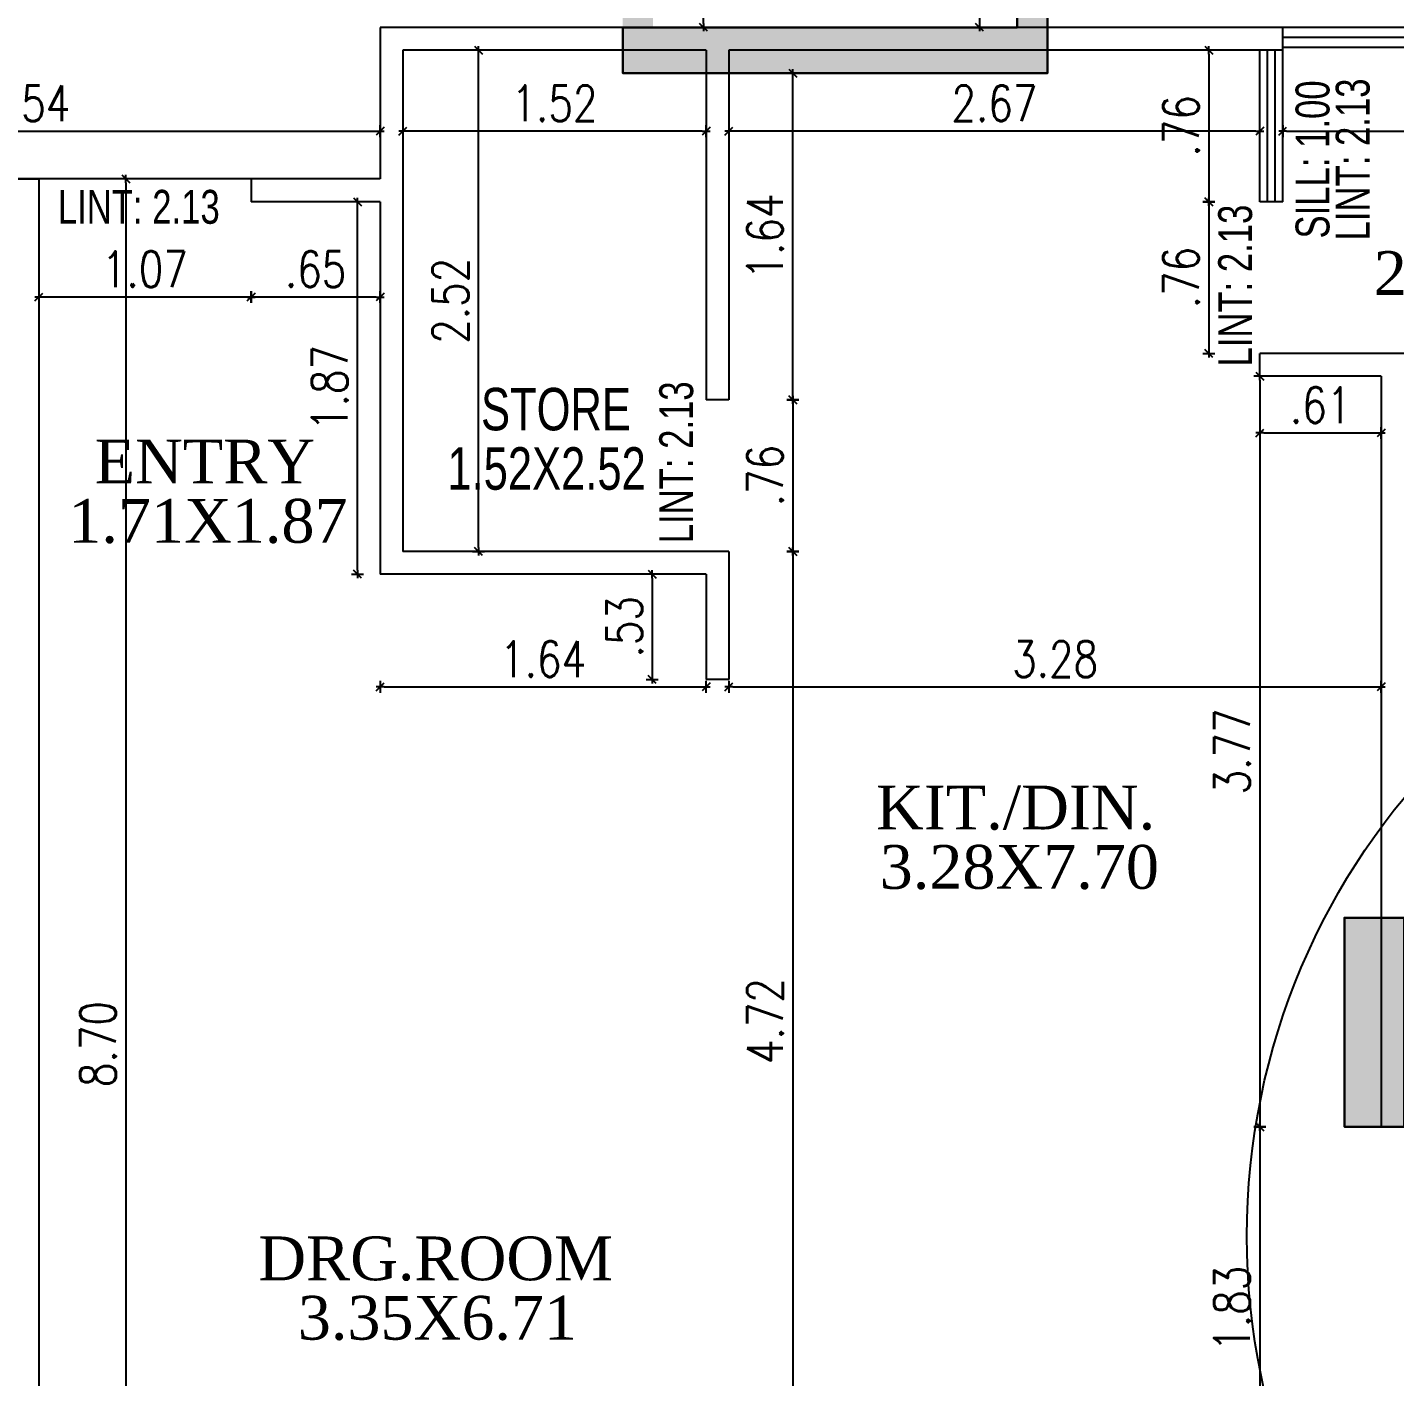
# Model space of a CAD drawing. Header units: inches. Extents: x 14235 to 14499, y 0 to 2549.
# Drawn here: x 14338.46 to 14345.33, y 2358.07 to 2364.85 of the extents above; entities that cross this region are included whole.
import ezdxf
from ezdxf.enums import TextEntityAlignment as Align

# ---------------------------------------------------------------- set-up
doc = ezdxf.new("R2010")
doc.units = ezdxf.units.IN
doc.header["$LTSCALE"] = 0.25
doc.header["$MEASUREMENT"] = 0
doc.header["$PDMODE"] = 35
doc.layers.add('P-COL', color=7, linetype='Continuous', lineweight=30)
doc.layers.add('P-COLHAT', color=8, linetype='Continuous', lineweight=25)
for name, color, linetype in [('steel', 251, 'Continuous'), ('text-large', 7, 'Continuous'), ('wall', 7, 'Continuous'), ('wall hatch', 7, 'Continuous'), ('windows', 106, 'Continuous'), ('WORK TEX', 6, 'Continuous'), ('WORKING DIM', 7, 'Continuous')]:
    doc.layers.add(name, color=color, linetype=linetype)
doc.styles.add('ARIAL', font='TIMES_0.TTF')
doc.styles.add('ARL', font='swisscl_0.ttf')
doc.styles.add('romans', font='romans.shx', dxfattribs={"width": 0.8})
doc.dimstyles.new('121', dxfattribs={"dimscale": 0.1, "dimtxt": 1.8, "dimasz": 0.2, "dimexe": 0.03125, "dimexo": 0.25, "dimgap": 0.5, "dimtad": 1, "dimzin": 4, "dimdsep": 46, "dimtxsty": 'romans', "dimblk1": 'MINITICK', "dimblk2": 'MINITICK', "dimsah": 1, "dimcen": 1, "dimse1": 1, "dimse2": 1, "dimclrd": 252, "dimclre": 256, "dimclrt": 7, "dimadec": 3, "dimazin": 0, "dimtfac": 0.8, "dimtix": 1, "dimtmove": 2, "dimatfit": 3, "dimfxl": 0, "dimtolj": 1, "dimtzin": 3, "dimarcsym": 0})

# ---------------------------------------------------------------- blocks, each defined once
blk = doc.blocks.new('B')
at = {"layer": 'P-COLHAT', "ltscale": 10}
blk.add_hatch(color=256, dxfattribs=at).paths.add_polyline_path([(13.6101, -13.2006), (15.5918, -13.2006), (15.5918, -9.1991), (13.6101, -9.1991), (13.6101, -8.9691), (15.7442, -8.9691), (15.7442, -13.4306), (13.6101, -13.4306)])
at = {"layer": 'P-COLHAT', "lineweight": 30}
blk.add_hatch(color=256, dxfattribs=at).paths.add_polyline_path([(17.5354, -17.6765), (17.2354, -17.6765), (17.2354, -18.7265), (17.5354, -18.7265)])
at = {"layer": 'P-COL', "ltscale": 10}
blk.add_lwpolyline([(13.6101, -13.2006), (15.5918, -13.2006), (15.5918, -9.1991), (13.6101, -9.1991), (13.6101, -8.9691), (15.7442, -8.9691), (15.7442, -13.4306), (13.6101, -13.4306)], close=True, dxfattribs=at)
at = {"layer": 'P-COL'}
blk.add_lwpolyline([(17.5354, -17.6765), (17.2354, -17.6765), (17.2354, -18.7265), (17.5354, -18.7265)], close=True, dxfattribs=at)
blk = doc.blocks.new('MINITICK')
at = {"color": 7}
for p, q in [((1, 1), (-1, -1)), ((-1, 0), (1, 0)), ((0, -1.5), (0, 1.5))]:
    blk.add_line(p, q, dxfattribs=at)
blk = doc.blocks.new('*D422')
at = {"layer": 'Defpoints', "color": 0, "transparency": 16777216}
for p in [(14341.609, 2365.3663), (14341.8615, 2365.3663), (14341.609, 2364.8518)]:
    blk.add_point(p, dxfattribs=at)
at = {"layer": 'WORKING DIM', "color": 252, "lineweight": -2, "transparency": 16777216}
blk.add_line((14341.8615, 2364.8718), (14341.8615, 2365.3463), dxfattribs=at)
at = {"layer": 'WORKING DIM', "color": 252, "lineweight": -2, "transparency": 16777216, "xscale": 0.02, "yscale": 0.02, "zscale": 0.02}
for p, rotation in [((14341.8615, 2365.3663), 90), ((14341.8615, 2364.8518), 270)]:
    blk.add_blockref('MINITICK', p, dxfattribs=dict(at, rotation=rotation))
at = {"layer": 'WORKING DIM', "color": 7, "transparency": 16777216, "insert": (14341.7215, 2365.109), "char_height": 0.18, "attachment_point": 5, "rotation": 90, "style": 'romans'}
blk.add_mtext('\\A1;.51', dxfattribs=at)
blk = doc.blocks.new('*D424')
at = {"layer": 'Defpoints', "color": 0, "transparency": 16777216}
for p in [(14343.0556, 2366.7954), (14343.0556, 2364.8518), (14343.2489, 2364.8518)]:
    blk.add_point(p, dxfattribs=at)
at = {"layer": 'WORKING DIM', "color": 252, "lineweight": -2, "transparency": 16777216}
blk.add_line((14343.2489, 2366.7754), (14343.2489, 2364.8718), dxfattribs=at)
at = {"layer": 'WORKING DIM', "color": 252, "lineweight": -2, "transparency": 16777216, "xscale": 0.02, "yscale": 0.02, "zscale": 0.02}
for p, rotation in [((14343.2489, 2366.7954), 90), ((14343.2489, 2364.8518), 270)]:
    blk.add_blockref('MINITICK', p, dxfattribs=dict(at, rotation=rotation))
at = {"layer": 'WORKING DIM', "color": 7, "transparency": 16777216, "insert": (14343.1089, 2365.8236), "char_height": 0.18, "attachment_point": 5, "rotation": 90, "style": 'romans'}
blk.add_mtext('\\A1;1.94', dxfattribs=at)
blk = doc.blocks.new('*D639')
at = {"layer": 'Defpoints', "color": 0, "transparency": 16777216}
for p in [(14336.6928, 2364.4707), (14340.237, 2364.4707), (14340.237, 2364.3295)]:
    blk.add_point(p, dxfattribs=at)
at = {"layer": 'WORKING DIM', "color": 252, "lineweight": -2, "transparency": 16777216}
blk.add_line((14336.7128, 2364.3295), (14340.217, 2364.3295), dxfattribs=at)
at = {"layer": 'WORKING DIM', "color": 252, "lineweight": -2, "transparency": 16777216, "xscale": 0.02, "yscale": 0.02, "zscale": 0.02, "rotation": 180}
blk.add_blockref('MINITICK', (14336.6928, 2364.3295), dxfattribs=at)
at = {"layer": 'WORKING DIM', "color": 252, "lineweight": -2, "transparency": 16777216, "xscale": 0.02, "yscale": 0.02, "zscale": 0.02}
blk.add_blockref('MINITICK', (14340.237, 2364.3295), dxfattribs=at)
at = {"layer": 'WORKING DIM', "color": 7, "transparency": 16777216, "insert": (14338.4649, 2364.4695), "char_height": 0.18, "attachment_point": 5, "style": 'romans'}
blk.add_mtext('\\A1;3.54', dxfattribs=at)
blk = doc.blocks.new('*D425')
at = {"layer": 'Defpoints', "color": 0, "transparency": 16777216}
for p in [(14339.5892, 2363.9753), (14340.237, 2363.9753), (14339.5892, 2363.4963)]:
    blk.add_point(p, dxfattribs=at)
at = {"layer": 'WORKING DIM', "color": 252, "lineweight": -2, "transparency": 16777216}
blk.add_line((14340.217, 2363.4963), (14339.6092, 2363.4963), dxfattribs=at)
at = {"layer": 'WORKING DIM', "color": 252, "lineweight": -2, "transparency": 16777216, "xscale": 0.02, "yscale": 0.02, "zscale": 0.02, "rotation": 180}
blk.add_blockref('MINITICK', (14339.5892, 2363.4963), dxfattribs=at)
at = {"layer": 'WORKING DIM', "color": 252, "lineweight": -2, "transparency": 16777216, "xscale": 0.02, "yscale": 0.02, "zscale": 0.02}
blk.add_blockref('MINITICK', (14340.237, 2363.4963), dxfattribs=at)
at = {"layer": 'WORKING DIM', "color": 7, "transparency": 16777216, "insert": (14339.9131, 2363.6363), "char_height": 0.18, "attachment_point": 5, "style": 'romans'}
blk.add_mtext('\\A1;.65', dxfattribs=at)
blk = doc.blocks.new('*D426')
at = {"layer": 'Defpoints', "color": 0, "transparency": 16777216}
for p in [(14338.5221, 2364.0324), (14339.5892, 2364.0324), (14338.5221, 2363.4963)]:
    blk.add_point(p, dxfattribs=at)
at = {"layer": 'WORKING DIM', "color": 252, "lineweight": -2, "transparency": 16777216}
blk.add_line((14339.5692, 2363.4963), (14338.5421, 2363.4963), dxfattribs=at)
at = {"layer": 'WORKING DIM', "color": 252, "lineweight": -2, "transparency": 16777216, "xscale": 0.02, "yscale": 0.02, "zscale": 0.02, "rotation": 180}
blk.add_blockref('MINITICK', (14338.5221, 2363.4963), dxfattribs=at)
at = {"layer": 'WORKING DIM', "color": 252, "lineweight": -2, "transparency": 16777216, "xscale": 0.02, "yscale": 0.02, "zscale": 0.02}
blk.add_blockref('MINITICK', (14339.5892, 2363.4963), dxfattribs=at)
at = {"layer": 'WORKING DIM', "color": 7, "transparency": 16777216, "insert": (14339.0556, 2363.6363), "char_height": 0.18, "attachment_point": 5, "style": 'romans'}
blk.add_mtext('\\A1;1.07', dxfattribs=at)
blk = doc.blocks.new('*D427')
at = {"layer": 'Defpoints', "color": 0, "transparency": 16777216}
for p in [(14340.124, 2363.9753), (14340.237, 2363.9753), (14340.237, 2362.1031)]:
    blk.add_point(p, dxfattribs=at)
at = {"layer": 'WORKING DIM', "color": 252, "lineweight": -2, "transparency": 16777216}
blk.add_line((14340.124, 2362.1231), (14340.124, 2363.9553), dxfattribs=at)
at = {"layer": 'WORKING DIM', "color": 252, "lineweight": -2, "transparency": 16777216, "xscale": 0.02, "yscale": 0.02, "zscale": 0.02}
for p, rotation in [((14340.124, 2363.9753), 90), ((14340.124, 2362.1031), 270)]:
    blk.add_blockref('MINITICK', p, dxfattribs=dict(at, rotation=rotation))
at = {"layer": 'WORKING DIM', "color": 7, "transparency": 16777216, "insert": (14339.984, 2363.0392), "char_height": 0.18, "attachment_point": 5, "rotation": 90, "style": 'romans'}
blk.add_mtext('\\A1;1.87', dxfattribs=at)
blk = doc.blocks.new('*D428')
at = {"layer": 'Defpoints', "color": 0, "transparency": 16777216}
for p in [(14340.237, 2362.1031), (14341.8757, 2362.1031), (14341.8757, 2361.5363)]:
    blk.add_point(p, dxfattribs=at)
at = {"layer": 'WORKING DIM', "color": 252, "lineweight": -2, "transparency": 16777216}
blk.add_line((14340.257, 2361.5363), (14341.8557, 2361.5363), dxfattribs=at)
at = {"layer": 'WORKING DIM', "color": 252, "lineweight": -2, "transparency": 16777216, "xscale": 0.02, "yscale": 0.02, "zscale": 0.02, "rotation": 180}
blk.add_blockref('MINITICK', (14340.237, 2361.5363), dxfattribs=at)
at = {"layer": 'WORKING DIM', "color": 252, "lineweight": -2, "transparency": 16777216, "xscale": 0.02, "yscale": 0.02, "zscale": 0.02}
blk.add_blockref('MINITICK', (14341.8757, 2361.5363), dxfattribs=at)
at = {"layer": 'WORKING DIM', "color": 7, "transparency": 16777216, "insert": (14341.0564, 2361.6763), "char_height": 0.18, "attachment_point": 5, "style": 'romans'}
blk.add_mtext('\\A1;1.64', dxfattribs=at)
blk = doc.blocks.new('*D429')
at = {"layer": 'Defpoints', "color": 0, "transparency": 16777216}
for p in [(14341.8757, 2362.1031), (14341.6041, 2361.5744), (14341.8757, 2361.5744)]:
    blk.add_point(p, dxfattribs=at)
at = {"layer": 'WORKING DIM', "color": 252, "lineweight": -2, "transparency": 16777216}
blk.add_line((14341.6041, 2362.0831), (14341.6041, 2361.5944), dxfattribs=at)
at = {"layer": 'WORKING DIM', "color": 252, "lineweight": -2, "transparency": 16777216, "xscale": 0.02, "yscale": 0.02, "zscale": 0.02}
for p, rotation in [((14341.6041, 2362.1031), 90), ((14341.6041, 2361.5744), 270)]:
    blk.add_blockref('MINITICK', p, dxfattribs=dict(at, rotation=rotation))
at = {"layer": 'WORKING DIM', "color": 7, "transparency": 16777216, "insert": (14341.4641, 2361.8388), "char_height": 0.18, "attachment_point": 5, "rotation": 90, "style": 'romans'}
blk.add_mtext('\\A1;.53', dxfattribs=at)
blk = doc.blocks.new('*D430')
at = {"layer": 'Defpoints', "color": 0, "transparency": 16777216}
for p in [(14344.6578, 2364.7375), (14344.4009, 2363.9753), (14344.7721, 2363.9753)]:
    blk.add_point(p, dxfattribs=at)
at = {"layer": 'WORKING DIM', "color": 252, "lineweight": -2, "transparency": 16777216}
blk.add_line((14344.4009, 2364.7175), (14344.4009, 2363.9953), dxfattribs=at)
at = {"layer": 'WORKING DIM', "color": 252, "lineweight": -2, "transparency": 16777216, "xscale": 0.02, "yscale": 0.02, "zscale": 0.02}
for p, rotation in [((14344.4009, 2364.7375), 90), ((14344.4009, 2363.9753), 270)]:
    blk.add_blockref('MINITICK', p, dxfattribs=dict(at, rotation=rotation))
at = {"layer": 'WORKING DIM', "color": 7, "transparency": 16777216, "insert": (14344.2609, 2364.3564), "char_height": 0.18, "attachment_point": 5, "rotation": 90, "style": 'romans'}
blk.add_mtext('\\A1;.76', dxfattribs=at)
blk = doc.blocks.new('*D431')
at = {"layer": 'Defpoints', "color": 0, "transparency": 16777216}
for p in [(14344.6578, 2363.0988), (14345.2675, 2363.0988), (14345.2675, 2362.8129)]:
    blk.add_point(p, dxfattribs=at)
at = {"layer": 'WORKING DIM', "color": 252, "lineweight": -2, "transparency": 16777216}
blk.add_line((14344.6778, 2362.8129), (14345.2475, 2362.8129), dxfattribs=at)
at = {"layer": 'WORKING DIM', "color": 252, "lineweight": -2, "transparency": 16777216, "xscale": 0.02, "yscale": 0.02, "zscale": 0.02, "rotation": 180}
blk.add_blockref('MINITICK', (14344.6578, 2362.8129), dxfattribs=at)
at = {"layer": 'WORKING DIM', "color": 252, "lineweight": -2, "transparency": 16777216, "xscale": 0.02, "yscale": 0.02, "zscale": 0.02}
blk.add_blockref('MINITICK', (14345.2675, 2362.8129), dxfattribs=at)
at = {"layer": 'WORKING DIM', "color": 7, "transparency": 16777216, "insert": (14344.9626, 2362.9529), "char_height": 0.18, "attachment_point": 5, "style": 'romans'}
blk.add_mtext('\\A1;.61', dxfattribs=at)
blk = doc.blocks.new('*D432')
at = {"layer": 'Defpoints', "color": 0, "transparency": 16777216}
for p in [(14344.6578, 2363.9753), (14344.4009, 2363.2131), (14344.6578, 2363.2131)]:
    blk.add_point(p, dxfattribs=at)
at = {"layer": 'WORKING DIM', "color": 252, "lineweight": -2, "transparency": 16777216}
blk.add_line((14344.4009, 2363.9553), (14344.4009, 2363.2331), dxfattribs=at)
at = {"layer": 'WORKING DIM', "color": 252, "lineweight": -2, "transparency": 16777216, "xscale": 0.02, "yscale": 0.02, "zscale": 0.02}
for p, rotation in [((14344.4009, 2363.9753), 90), ((14344.4009, 2363.2131), 270)]:
    blk.add_blockref('MINITICK', p, dxfattribs=dict(at, rotation=rotation))
at = {"layer": 'WORKING DIM', "color": 7, "transparency": 16777216, "insert": (14344.2609, 2363.5942), "char_height": 0.18, "attachment_point": 5, "rotation": 90, "style": 'romans'}
blk.add_mtext('\\A1;.76', dxfattribs=at)
blk = doc.blocks.new('*D433')
at = {"layer": 'Defpoints', "color": 0, "transparency": 16777216}
for p in [(14341.9901, 2364.5556), (14344.6578, 2364.5556), (14341.9901, 2364.3295)]:
    blk.add_point(p, dxfattribs=at)
at = {"layer": 'WORKING DIM', "color": 252, "lineweight": -2, "transparency": 16777216}
blk.add_line((14344.6378, 2364.3295), (14342.0101, 2364.3295), dxfattribs=at)
at = {"layer": 'WORKING DIM', "color": 252, "lineweight": -2, "transparency": 16777216, "xscale": 0.02, "yscale": 0.02, "zscale": 0.02, "rotation": 180}
blk.add_blockref('MINITICK', (14341.9901, 2364.3295), dxfattribs=at)
at = {"layer": 'WORKING DIM', "color": 252, "lineweight": -2, "transparency": 16777216, "xscale": 0.02, "yscale": 0.02, "zscale": 0.02}
blk.add_blockref('MINITICK', (14344.6578, 2364.3295), dxfattribs=at)
at = {"layer": 'WORKING DIM', "color": 7, "transparency": 16777216, "insert": (14343.3239, 2364.4695), "char_height": 0.18, "attachment_point": 5, "style": 'romans'}
blk.add_mtext('\\A1;2.67', dxfattribs=at)
blk = doc.blocks.new('*D434')
at = {"layer": 'Defpoints', "color": 0, "transparency": 16777216}
for p in [(14342.0665, 2364.6218), (14342.311, 2364.6218), (14341.9901, 2362.9797)]:
    blk.add_point(p, dxfattribs=at)
at = {"layer": 'WORKING DIM', "color": 252, "lineweight": -2, "transparency": 16777216}
blk.add_line((14342.311, 2362.9997), (14342.311, 2364.6018), dxfattribs=at)
at = {"layer": 'WORKING DIM', "color": 252, "lineweight": -2, "transparency": 16777216, "xscale": 0.02, "yscale": 0.02, "zscale": 0.02}
for p, rotation in [((14342.311, 2364.6218), 90), ((14342.311, 2362.9797), 270)]:
    blk.add_blockref('MINITICK', p, dxfattribs=dict(at, rotation=rotation))
at = {"layer": 'WORKING DIM', "color": 7, "transparency": 16777216, "insert": (14342.171, 2363.8007), "char_height": 0.18, "attachment_point": 5, "rotation": 90, "style": 'romans'}
blk.add_mtext('\\A1;1.64', dxfattribs=at)
blk = doc.blocks.new('*D435')
at = {"layer": 'Defpoints', "color": 0, "transparency": 16777216}
for p in [(14341.8757, 2362.9797), (14341.8757, 2362.2175), (14342.311, 2362.2175)]:
    blk.add_point(p, dxfattribs=at)
at = {"layer": 'WORKING DIM', "color": 252, "lineweight": -2, "transparency": 16777216}
blk.add_line((14342.311, 2362.9597), (14342.311, 2362.2375), dxfattribs=at)
at = {"layer": 'WORKING DIM', "color": 252, "lineweight": -2, "transparency": 16777216, "xscale": 0.02, "yscale": 0.02, "zscale": 0.02}
for p, rotation in [((14342.311, 2362.9797), 90), ((14342.311, 2362.2175), 270)]:
    blk.add_blockref('MINITICK', p, dxfattribs=dict(at, rotation=rotation))
at = {"layer": 'WORKING DIM', "color": 7, "transparency": 16777216, "insert": (14342.171, 2362.5986), "char_height": 0.18, "attachment_point": 5, "rotation": 90, "style": 'romans'}
blk.add_mtext('\\A1;.76', dxfattribs=at)
blk = doc.blocks.new('*D436')
at = {"layer": 'Defpoints', "color": 0, "transparency": 16777216}
for p in [(14345.2675, 2363.0988), (14344.6578, 2359.3259), (14345.2675, 2359.3259)]:
    blk.add_point(p, dxfattribs=at)
at = {"layer": 'WORKING DIM', "color": 252, "lineweight": -2, "transparency": 16777216}
blk.add_line((14344.6578, 2363.0788), (14344.6578, 2359.3459), dxfattribs=at)
at = {"layer": 'WORKING DIM', "color": 252, "lineweight": -2, "transparency": 16777216, "xscale": 0.02, "yscale": 0.02, "zscale": 0.02}
for p, rotation in [((14344.6578, 2363.0988), 90), ((14344.6578, 2359.3259), 270)]:
    blk.add_blockref('MINITICK', p, dxfattribs=dict(at, rotation=rotation))
at = {"layer": 'WORKING DIM', "color": 7, "transparency": 16777216, "insert": (14344.5178, 2361.2123), "char_height": 0.18, "attachment_point": 5, "rotation": 90, "style": 'romans'}
blk.add_mtext('\\A1;3.77', dxfattribs=at)
blk = doc.blocks.new('*D437')
at = {"layer": 'Defpoints', "color": 0, "transparency": 16777216}
for p in [(14340.3514, 2364.5451), (14341.8757, 2364.5451), (14340.3514, 2364.3295)]:
    blk.add_point(p, dxfattribs=at)
at = {"layer": 'WORKING DIM', "color": 252, "lineweight": -2, "transparency": 16777216}
blk.add_line((14341.8557, 2364.3295), (14340.3714, 2364.3295), dxfattribs=at)
at = {"layer": 'WORKING DIM', "color": 252, "lineweight": -2, "transparency": 16777216, "xscale": 0.02, "yscale": 0.02, "zscale": 0.02, "rotation": 180}
blk.add_blockref('MINITICK', (14340.3514, 2364.3295), dxfattribs=at)
at = {"layer": 'WORKING DIM', "color": 252, "lineweight": -2, "transparency": 16777216, "xscale": 0.02, "yscale": 0.02, "zscale": 0.02}
blk.add_blockref('MINITICK', (14341.8757, 2364.3295), dxfattribs=at)
at = {"layer": 'WORKING DIM', "color": 7, "transparency": 16777216, "insert": (14341.1135, 2364.4695), "char_height": 0.18, "attachment_point": 5, "style": 'romans'}
blk.add_mtext('\\A1;1.52', dxfattribs=at)
blk = doc.blocks.new('*D438')
at = {"layer": 'Defpoints', "color": 0, "transparency": 16777216}
for p in [(14340.7311, 2364.7375), (14341.1135, 2364.7375), (14340.859, 2362.2175)]:
    blk.add_point(p, dxfattribs=at)
at = {"layer": 'WORKING DIM', "color": 252, "lineweight": -2, "transparency": 16777216}
blk.add_line((14340.7311, 2362.2375), (14340.7311, 2364.7175), dxfattribs=at)
at = {"layer": 'WORKING DIM', "color": 252, "lineweight": -2, "transparency": 16777216, "xscale": 0.02, "yscale": 0.02, "zscale": 0.02}
for p, rotation in [((14340.7311, 2364.7375), 90), ((14340.7311, 2362.2175), 270)]:
    blk.add_blockref('MINITICK', p, dxfattribs=dict(at, rotation=rotation))
at = {"layer": 'WORKING DIM', "color": 7, "transparency": 16777216, "insert": (14340.5911, 2363.4775), "char_height": 0.18, "attachment_point": 5, "rotation": 90, "style": 'romans'}
blk.add_mtext('\\A1;2.52', dxfattribs=at)
blk = doc.blocks.new('*D439')
at = {"layer": 'Defpoints', "color": 0, "transparency": 16777216}
for p in [(14341.9901, 2362.2175), (14341.9329, 2357.4966), (14342.311, 2357.4966)]:
    blk.add_point(p, dxfattribs=at)
at = {"layer": 'WORKING DIM', "color": 252, "lineweight": -2, "transparency": 16777216}
blk.add_line((14342.311, 2362.1975), (14342.311, 2357.5166), dxfattribs=at)
at = {"layer": 'WORKING DIM', "color": 252, "lineweight": -2, "transparency": 16777216, "xscale": 0.02, "yscale": 0.02, "zscale": 0.02}
for p, rotation in [((14342.311, 2362.2175), 90), ((14342.311, 2357.4966), 270)]:
    blk.add_blockref('MINITICK', p, dxfattribs=dict(at, rotation=rotation))
at = {"layer": 'WORKING DIM', "color": 7, "transparency": 16777216, "insert": (14342.171, 2359.857), "char_height": 0.18, "attachment_point": 5, "rotation": 90, "style": 'romans'}
blk.add_mtext('\\A1;4.72', dxfattribs=at)
blk = doc.blocks.new('*D454')
at = {"layer": 'Defpoints', "color": 0, "transparency": 16777216}
for p in [(14345.0818, 2359.3259), (14344.6578, 2357.4966), (14345.0818, 2357.4966)]:
    blk.add_point(p, dxfattribs=at)
at = {"layer": 'WORKING DIM', "color": 252, "lineweight": -2, "transparency": 16777216}
blk.add_line((14344.6578, 2359.3059), (14344.6578, 2357.5166), dxfattribs=at)
at = {"layer": 'WORKING DIM', "color": 252, "lineweight": -2, "transparency": 16777216, "xscale": 0.02, "yscale": 0.02, "zscale": 0.02}
for p, rotation in [((14344.6578, 2359.3259), 90), ((14344.6578, 2357.4966), 270)]:
    blk.add_blockref('MINITICK', p, dxfattribs=dict(at, rotation=rotation))
at = {"layer": 'WORKING DIM', "color": 7, "transparency": 16777216, "insert": (14344.5178, 2358.4113), "char_height": 0.18, "attachment_point": 5, "rotation": 90, "style": 'romans'}
blk.add_mtext('\\A1;1.83', dxfattribs=at)
blk = doc.blocks.new('*D640')
at = {"layer": 'Defpoints', "color": 0, "transparency": 16777216}
for p in [(14344.7721, 2364.6622), (14347.173, 2364.6622), (14347.173, 2364.3295)]:
    blk.add_point(p, dxfattribs=at)
at = {"layer": 'WORKING DIM', "color": 252, "lineweight": -2, "transparency": 16777216}
blk.add_line((14344.7921, 2364.3295), (14347.153, 2364.3295), dxfattribs=at)
at = {"layer": 'WORKING DIM', "color": 252, "lineweight": -2, "transparency": 16777216, "xscale": 0.02, "yscale": 0.02, "zscale": 0.02, "rotation": 180}
blk.add_blockref('MINITICK', (14344.7721, 2364.3295), dxfattribs=at)
at = {"layer": 'WORKING DIM', "color": 252, "lineweight": -2, "transparency": 16777216, "xscale": 0.02, "yscale": 0.02, "zscale": 0.02}
blk.add_blockref('MINITICK', (14347.173, 2364.3295), dxfattribs=at)
at = {"layer": 'WORKING DIM', "color": 7, "transparency": 16777216, "insert": (14345.9725, 2364.4695), "char_height": 0.18, "attachment_point": 5, "style": 'romans'}
blk.add_mtext('\\A1;2.40', dxfattribs=at)
blk = doc.blocks.new('*D660')
at = {"layer": 'Defpoints', "color": 0, "transparency": 16777216}
for p in [(14338.642, 2364.0896), (14338.7135, 2355.3931), (14338.9597, 2355.3931)]:
    blk.add_point(p, dxfattribs=at)
at = {"layer": 'WORKING DIM', "color": 252, "lineweight": -2, "transparency": 16777216}
blk.add_line((14338.9597, 2364.0696), (14338.9597, 2355.4131), dxfattribs=at)
at = {"layer": 'WORKING DIM', "color": 252, "lineweight": -2, "transparency": 16777216, "xscale": 0.02, "yscale": 0.02, "zscale": 0.02}
for p, rotation in [((14338.9597, 2364.0896), 90), ((14338.9597, 2355.3931), 270)]:
    blk.add_blockref('MINITICK', p, dxfattribs=dict(at, rotation=rotation))
at = {"layer": 'WORKING DIM', "color": 7, "transparency": 16777216, "insert": (14338.8197, 2359.7414), "char_height": 0.18, "attachment_point": 5, "rotation": 90, "style": 'romans'}
blk.add_mtext('\\A1;8.70', dxfattribs=at)
blk = doc.blocks.new('*D684')
at = {"layer": 'Defpoints', "color": 0, "transparency": 16777216}
for p in [(14341.9901, 2361.8959), (14345.2675, 2361.8959), (14345.2675, 2361.5363)]:
    blk.add_point(p, dxfattribs=at)
at = {"layer": 'WORKING DIM', "color": 252, "lineweight": -2, "transparency": 16777216}
blk.add_line((14342.0101, 2361.5363), (14345.2475, 2361.5363), dxfattribs=at)
at = {"layer": 'WORKING DIM', "color": 252, "lineweight": -2, "transparency": 16777216, "xscale": 0.02, "yscale": 0.02, "zscale": 0.02, "rotation": 180}
blk.add_blockref('MINITICK', (14341.9901, 2361.5363), dxfattribs=at)
at = {"layer": 'WORKING DIM', "color": 252, "lineweight": -2, "transparency": 16777216, "xscale": 0.02, "yscale": 0.02, "zscale": 0.02}
blk.add_blockref('MINITICK', (14345.2675, 2361.5363), dxfattribs=at)
at = {"layer": 'WORKING DIM', "color": 7, "transparency": 16777216, "insert": (14343.6288, 2361.6763), "char_height": 0.18, "attachment_point": 5, "style": 'romans'}
blk.add_mtext('\\A1;3.28', dxfattribs=at)

msp = doc.modelspace()

# ---------------------------------------------------------------- hatches: boundary and pattern name
at = {"layer": 'wall hatch'}
h = msp.add_hatch(color=8, dxfattribs=at)
h.dxf.hatch_style = 1
h.paths.add_polyline_path([(14341.609, 2368.8533), (14341.4565, 2368.8533), (14341.4565, 2368.3388), (14341.609, 2368.3388)], flags=17)
h.paths.add_polyline_path([(14341.609, 2367.4242), (14341.4565, 2367.4242), (14341.4565, 2366.2809), (14341.609, 2366.2809), (14341.609, 2366.7954), (14343.4382, 2366.7954), (14343.4382, 2364.8518), (14343.5907, 2364.8518), (14343.5907, 2368.8533), (14343.4382, 2368.8533), (14343.4382, 2366.9097), (14341.609, 2366.9097)])
h.paths.add_polyline_path([(14341.609, 2365.3663), (14341.4565, 2365.3663), (14341.4565, 2364.8518), (14341.609, 2364.8518)], flags=17)

# ---------------------------------------------------------------- linework, layer by layer
at = {"layer": 'steel'}
for p, q in [((14347.173, 2364.8518), (14344.7721, 2364.8518)), ((14347.173, 2364.801), (14344.7721, 2364.801)), ((14347.173, 2364.7502), (14344.7721, 2364.7502))]:
    msp.add_line(p, q, dxfattribs=at)
at = {"layer": 'wall'}
for p, q in [((14340.237, 2364.8518), (14340.237, 2364.0896)), ((14344.7721, 2364.8518), (14340.237, 2364.8518)), ((14344.7721, 2364.7375), (14344.7721, 2364.8518)), ((14340.3514, 2364.7375), (14340.3514, 2362.2175)), ((14341.8757, 2364.7375), (14340.3514, 2364.7375)), ((14341.8757, 2364.7375), (14341.8757, 2362.9797)), ((14341.9901, 2364.7375), (14341.9901, 2362.9797)), ((14344.7721, 2364.7375), (14341.9901, 2364.7375)), ((14338.5221, 2364.0896), (14338.4078, 2364.0896)), ((14338.4078, 2364.0896), (14338.5221, 2364.0896)), ((14338.5221, 2364.0896), (14338.5221, 2353.457)), ((14339.5892, 2364.0896), (14338.5221, 2364.0896)), ((14340.237, 2364.0896), (14339.5892, 2364.0896)), ((14339.5892, 2364.0896), (14339.5892, 2363.9753)), ((14340.237, 2363.9753), (14339.5892, 2363.9753)), ((14340.237, 2363.9753), (14340.237, 2362.1031)), ((14344.7721, 2363.9753), (14344.6578, 2363.9753)), ((14347.173, 2363.2131), (14344.6578, 2363.2131)), ((14344.6578, 2363.0988), (14344.6578, 2363.2131)), ((14345.2675, 2363.0988), (14344.6578, 2363.0988)), ((14345.2675, 2363.0988), (14345.2675, 2359.3259)), ((14341.9901, 2362.9797), (14341.8757, 2362.9797)), ((14341.9901, 2362.2175), (14340.3514, 2362.2175)), ((14341.9901, 2362.2175), (14341.9901, 2361.5744)), ((14341.8757, 2362.1031), (14340.237, 2362.1031)), ((14341.8757, 2362.1031), (14341.8757, 2361.5744)), ((14341.9901, 2361.5744), (14341.8757, 2361.5744)), ((14345.2675, 2359.3259), (14345.3818, 2359.3259))]:
    msp.add_line(p, q, dxfattribs=at)
at = {"layer": 'wall', "color": 2}
msp.add_circle((14348.0636, 2358.7754), 3.4709, dxfattribs=at)
at = {"layer": 'windows'}
for p, q in [((14344.6578, 2363.9753), (14344.6578, 2364.7375)), ((14344.6959, 2363.9753), (14344.6959, 2364.7375)), ((14344.734, 2363.9753), (14344.734, 2364.7375)), ((14344.7721, 2363.9753), (14344.7721, 2364.7375))]:
    msp.add_line(p, q, dxfattribs=at)

# ---------------------------------------------------------------- block references
at = {"layer": 'P-COL'}
msp.add_blockref('B', (14327.8465, 2378.0524), dxfattribs=at)

# ---------------------------------------------------------------- texts
at = {"layer": 'text-large'}
for s, height, style, p in [('2.40X1.54', 0.22, 'ARIAL', (14345.9312, 2363.6169)), ('STORE', 0.21325, 'ARL', (14341.121, 2362.9329)), ('ENTRY', 0.22, 'ARIAL', (14339.3567, 2362.6697)), ('1.52X2.52', 0.21325, 'ARL', (14341.0737, 2362.6345)), ('1.71X1.87', 0.22, 'ARIAL', (14339.3723, 2362.3712)), ('KIT./DIN.', 0.22, 'ARIAL', (14343.4303, 2360.9304)), ('3.28X7.70', 0.22, 'ARIAL', (14343.449, 2360.6319)), ('DRG.ROOM', 0.22, 'ARIAL', (14340.5163, 2358.6644)), ('3.35X6.71', 0.22, 'ARIAL', (14340.5254, 2358.3659))]:
    msp.add_text(s, height=height, dxfattribs=dict(at, style=style)).set_placement(p, align=Align.MIDDLE_CENTER)
at = {"layer": 'WORK TEX', "style": 'ARL'}
for s, p in [('SILL: 1.00', (14344.922, 2364.1878)), ('LINT: 2.13', (14345.1238, 2364.1878)), ('LINT: 2.13', (14344.5331, 2363.5537)), ('LINT: 2.13', (14341.725, 2362.6654))]:
    msp.add_text(s, height=0.17, rotation=90, dxfattribs=at).set_placement(p, align=Align.MIDDLE_CENTER)
msp.add_text('LINT: 2.13', height=0.17, dxfattribs=at).set_placement((14339.0248, 2363.9497), align=Align.MIDDLE_CENTER)

# ---------------------------------------------------------------- dimensions: what is measured, and where the dimension line sits
at = {"layer": 'WORKING DIM'}
for base, p1, p2, angle, picture, middle in [((14343.2489, 2364.8518), (14343.0556, 2366.7954), (14343.0556, 2364.8518), 90, '*D424', (14343.1089, 2365.8236)), ((14341.8615, 2365.3663), (14341.609, 2364.8518), (14341.609, 2365.3663), 90, '*D422', (14341.7215, 2365.109)), ((14340.7311, 2364.7375), (14340.859, 2362.2175), (14341.1135, 2364.7375), 90, '*D438', (14340.5911, 2363.4775)), ((14344.4009, 2363.9753), (14344.6578, 2364.7375), (14344.7721, 2363.9753), 90, '*D430', (14344.2609, 2364.3564)), ((14342.311, 2364.6218), (14341.9901, 2362.9797), (14342.0665, 2364.6218), 90, '*D434', (14342.171, 2363.8007)), ((14340.3514, 2364.3295), (14341.8757, 2364.5451), (14340.3514, 2364.5451), 180, '*D437', (14341.1135, 2364.4695)), ((14341.9901, 2364.3295), (14344.6578, 2364.5556), (14341.9901, 2364.5556), 180, '*D433', (14343.3239, 2364.4695)), ((14338.9597, 2355.3931), (14338.642, 2364.0896), (14338.7135, 2355.3931), 90, '*D660', (14338.8197, 2359.7414)), ((14338.5221, 2363.4963), (14339.5892, 2364.0324), (14338.5221, 2364.0324), 180, '*D426', (14339.0556, 2363.6363)), ((14339.5892, 2363.4963), (14340.237, 2363.9753), (14339.5892, 2363.9753), 180, '*D425', (14339.9131, 2363.6363)), ((14340.124, 2363.9753), (14340.237, 2362.1031), (14340.237, 2363.9753), 90, '*D427', (14339.984, 2363.0392)), ((14344.4009, 2363.2131), (14344.6578, 2363.9753), (14344.6578, 2363.2131), 90, '*D432', (14344.2609, 2363.5942)), ((14344.6578, 2359.3259), (14345.2675, 2363.0988), (14345.2675, 2359.3259), 90, '*D436', (14344.5178, 2361.2123)), ((14345.2675, 2362.8129), (14344.6578, 2363.0988), (14345.2675, 2363.0988), 180, '*D431', (14344.9626, 2362.9529)), ((14342.311, 2362.2175), (14341.8757, 2362.9797), (14341.8757, 2362.2175), 90, '*D435', (14342.171, 2362.5986)), ((14342.311, 2357.4966), (14341.9901, 2362.2175), (14341.9329, 2357.4966), 90, '*D439', (14342.171, 2359.857)), ((14341.8757, 2361.5363), (14340.237, 2362.1031), (14341.8757, 2362.1031), 180, '*D428', (14341.0564, 2361.6763)), ((14341.6041, 2361.5744), (14341.8757, 2362.1031), (14341.8757, 2361.5744), 90, '*D429', (14341.4641, 2361.8388)), ((14344.6578, 2357.4966), (14345.0818, 2359.3259), (14345.0818, 2357.4966), 90, '*D454', (14344.5178, 2358.4113))]:
    dim = msp.add_linear_dim(base=base, p1=p1, p2=p2, angle=angle, dimstyle='121', override={"dimfxl": 0.18, "dimfxlon": 1}, dxfattribs=at)
    dim.commit()
    dim.dimension.update_dxf_attribs({"geometry": picture, "text_midpoint": middle})
for base, p1, p2, picture, middle in [((14347.173, 2364.3295), (14344.7721, 2364.6622), (14347.173, 2364.6622), '*D640', (14345.9725, 2364.4695)), ((14340.237, 2364.3295), (14336.6928, 2364.4707), (14340.237, 2364.4707), '*D639', (14338.4649, 2364.4695)), ((14345.2675, 2361.5363), (14341.9901, 2361.8959), (14345.2675, 2361.8959), '*D684', (14343.6288, 2361.6763))]:
    dim = msp.add_linear_dim(base=base, p1=p1, p2=p2, dimstyle='121', override={"dimfxl": 0.18, "dimfxlon": 1}, dxfattribs=at)
    dim.commit()
    dim.dimension.update_dxf_attribs({"geometry": picture, "text_midpoint": middle})

doc.saveas('drawing.dxf')
